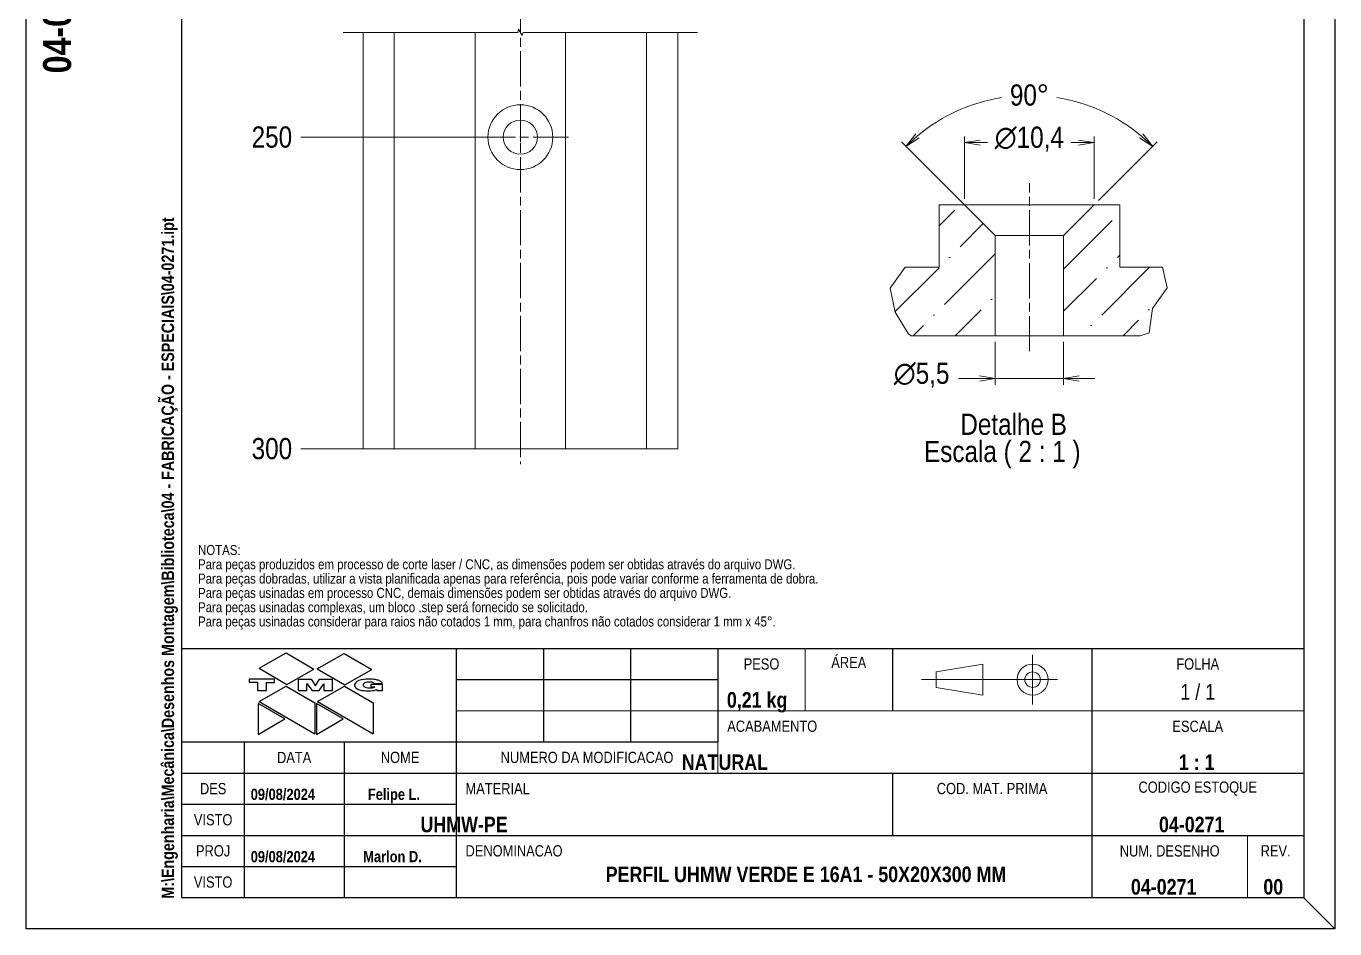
# Model space of a CAD drawing. Header units: millimetres. Extents: x 0 to 210, y 0 to 297.
# Drawn here: x 0 to 210, y 0 to 144.9 of the extents above; entities that cross this region are included whole.
import ezdxf
from ezdxf.enums import TextEntityAlignment as Align

# ---------------------------------------------------------------- set-up
doc = ezdxf.new("R2010")
doc.units = ezdxf.units.MM
doc.linetypes.add('CHAIN', pattern=[0.3543, 0.2362, -0.0295, 0.0591, -0.0295])
doc.layers.get('0').update_dxf_attribs({"lineweight": 25})
for name, color, linetype, lineweight in [('BORDA', 7, 'Continuous', 25), ('CONTORNO', 7, 'Continuous', 9), ('TMG - Bordas', 7, 'Continuous', 25), ('TMG - Simbolos', 7, 'Continuous', 18), ('TMG - Visível', 7, 'Continuous', 18)]:
    doc.layers.add(name, color=color, linetype=linetype, lineweight=lineweight)
for name, color, linetype, lineweight, true_color in [('TMG - Cota', 1, 'Continuous', 18, 0xff0000), ('TMG - Hachura', 7, 'Continuous', 9, 0xff8000), ('TMG - Laranja', 7, 'Continuous', 9, 0xf49800), ('TMG - Linha de Centro', 5, 'Continuous', 9, 0x0000ff), ('TMG - Linha de Quebra', 5, 'Continuous', 9, 0x0000ff), ('TMG - Marca de Centro', 5, 'Continuous', 9, 0x0000ff), ('TMG - Marrom', 7, 'Continuous', 9, 0x716f5f)]:
    doc.layers.add(name, color=color, linetype=linetype, lineweight=lineweight, true_color=true_color)
doc.styles.add('Estilo de texto113', font='')
doc.styles.add('Estilo de texto114', font='')
doc.styles.add('Estilo de texto118', font='')
doc.styles.add('Estilo de texto120', font='')
doc.styles.add('TMG - Cota', font='technic_.ttf')
doc.styles.add('TMG - Lista de Peças', font='technic_.ttf')
doc.styles.add('TMG - Tolerância', font='technic_.ttf')
doc.styles.get('Estilo de texto113').set_extended_font_data('Technic', bold=True)
doc.styles.get('Estilo de texto114').set_extended_font_data('Technic', bold=True)
doc.styles.get('Estilo de texto118').set_extended_font_data('Technic', bold=True)
doc.styles.get('Estilo de texto120').set_extended_font_data('Technic', bold=True)
doc.dimstyles.new('TMG - Cota', dxfattribs={"dimtxt": 3.4, "dimasz": 2.5, "dimexe": 1, "dimexo": 1, "dimgap": 0.8, "dimtad": 0, "dimtxsty": 'TMG - Cota', "dimblk": 'OPEN', "dimcen": 0.09, "dimdle": 10, "dimclrd": 256, "dimclre": 256, "dimclrt": 256, "dimadec": 0, "dimazin": 0, "dimtfac": 0.470588, "dimtmove": 0, "dimatfit": 3, "dimldrblk": 'Open-1', "dimfxl": 0, "dimtolj": 1, "dimtzin": 0, "dimlwd": -1, "dimlwe": -1, "dimarcsym": 0})
pattern_1 = [(45, (0, 0), (2.5257, 9.26089), [11.90625, -2.38125, 0, -2.38125])]

# ---------------------------------------------------------------- blocks, each defined once
blk = doc.blocks.new('Bordas BORDA A4')
at = {"layer": 'BORDA'}
for p, q in [((0, 0), (0, 297)), ((210, 297), (210, 0)), ((210, 0), (0, 0))]:
    blk.add_line(p, q, dxfattribs=at)
at = {"layer": 'BORDA', "lineweight": 30}
for p, q in [((25, 5), (25, 292)), ((205, 292), (205, 5)), ((205, 5), (25, 5))]:
    blk.add_line(p, q, dxfattribs=at)
at = {"layer": 'CONTORNO'}
for tag, p, height, style in [('STOCK_NUMBER_001', (7.21, 137.31), 4.5, 'Estilo de texto118'), ('FILENAME_AND_PATH_001', (23.73, 4.84), 2, 'Estilo de texto120')]:
    blk.add_attdef(tag, p, '', height=height, rotation=90, dxfattribs=dict(at, style=style))
blk = doc.blocks.new('Blocos de títulos LEGENDA TMG A4 A3')
at = {"layer": 'TMG - Bordas', "lineweight": 30}
blk.add_line((151.61, 80.53), (195.61, 80.53), dxfattribs=at)
at = {"layer": 'TMG - Laranja', "color": 30, "linetype": 'Continuous', "lineweight": 30, "true_color": 0xf49800}
for p, q in [((164.01, 92.36), (168.34, 94.82)), ((168.34, 94.82), (172.79, 92.22)), ((173.29, 92.29), (177.63, 94.75)), ((177.63, 94.75), (182.08, 92.16)), ((164.01, 92.36), (168.45, 89.76)), ((168.45, 89.76), (172.79, 92.22)), ((173.29, 92.29), (177.74, 89.69)), ((177.74, 89.69), (182.08, 92.16)), ((164.01, 87.01), (168.34, 89.47)), ((168.34, 89.47), (172.95, 86.79)), ((173.36, 87.01), (177.69, 89.47)), ((177.69, 89.47), (182.3, 86.79)), ((164.01, 87.01), (172.95, 81.81)), ((172.95, 86.79), (172.95, 81.81)), ((173.36, 87.01), (182.3, 81.81)), ((182.3, 86.79), (182.3, 81.81))]:
    blk.add_line(p, q, dxfattribs=at)
at = {"layer": 'TMG - Linha de Centro'}
for p, q in [((288.11, 94.53), (288.11, 86.53)), ((292.11, 90.53), (270.27, 90.53))]:
    blk.add_line(p, q, dxfattribs=at)
at = {"layer": 'TMG - Marrom', "color": 251, "linetype": 'Continuous', "lineweight": 30, "true_color": 0x716f5f}
for p, q in [((162.41, 90.58), (162.41, 90.12)), ((166.47, 90.58), (162.41, 90.58)), ((166.47, 90.09), (166.47, 90.58)), ((170.32, 88.77), (170.32, 90.58)), ((170.32, 90.58), (172.34, 90.58)), ((172.34, 90.58), (173.02, 89.53)), ((173.02, 89.53), (173.7, 90.58)), ((173.7, 90.58), (175.76, 90.58)), ((175.76, 88.77), (175.76, 90.58)), ((180.01, 90.38), (179.83, 90.29)), ((180.34, 90.49), (180.01, 90.38)), ((180.83, 90.57), (180.34, 90.49)), ((181.1, 90.58), (180.83, 90.57)), ((181.59, 90.61), (181.1, 90.58)), ((181.99, 90.62), (181.59, 90.61)), ((182.18, 90.6), (181.99, 90.62)), ((182.38, 90.57), (182.18, 90.6)), ((182.58, 90.55), (182.38, 90.57)), ((182.69, 90.53), (182.58, 90.55)), ((182.82, 90.51), (182.69, 90.53)), ((182.95, 90.46), (182.82, 90.51)), ((183.04, 90.44), (182.95, 90.46)), ((183.13, 90.42), (183.04, 90.44)), ((183.24, 90.38), (183.13, 90.42)), ((183.33, 90.33), (183.24, 90.38)), ((183.42, 90.29), (183.33, 90.33)), ((162.41, 90.12), (163.71, 90.12)), ((163.71, 90.12), (163.71, 88.77)), ((163.71, 88.77), (165.15, 88.77)), ((165.15, 88.77), (165.15, 90.09)), ((165.15, 90.09), (166.47, 90.09)), ((170.32, 88.77), (171.67, 88.77)), ((171.67, 88.77), (171.67, 89.91)), ((171.67, 89.91), (172.52, 88.77)), ((172.52, 88.77), (173.62, 88.77)), ((173.62, 88.77), (174.39, 89.87)), ((174.39, 89.87), (174.39, 88.77)), ((174.39, 88.77), (175.76, 88.77)), ((179.32, 89.76), (179.3, 89.67)), ((179.3, 89.67), (179.32, 89.54)), ((179.39, 89.91), (179.32, 89.76)), ((179.32, 89.54), (179.39, 89.36)), ((179.5, 90.07), (179.39, 89.91)), ((179.39, 89.36), (179.48, 89.25)), ((179.48, 89.25), (179.65, 89.12)), ((179.68, 90.21), (179.5, 90.07)), ((179.65, 89.12), (179.85, 89.01)), ((179.83, 90.29), (179.68, 90.21)), ((179.85, 89.01), (179.96, 88.97)), ((179.96, 88.97), (180.12, 88.92)), ((180.12, 88.92), (180.31, 88.86)), ((180.31, 88.86), (180.49, 88.81)), ((180.49, 88.81), (180.69, 88.79)), ((180.69, 88.79), (180.84, 88.77)), ((180.73, 89.72), (180.75, 89.8)), ((180.73, 89.61), (180.73, 89.72)), ((180.75, 89.52), (180.73, 89.61)), ((180.75, 89.8), (180.8, 89.91)), ((180.82, 89.43), (180.75, 89.52)), ((180.8, 89.91), (180.86, 89.98)), ((180.89, 89.36), (180.82, 89.43)), ((180.84, 88.77), (181.11, 88.75)), ((180.86, 89.98), (180.97, 90.07)), ((180.97, 89.3), (180.89, 89.36)), ((180.97, 90.07), (181.11, 90.11)), ((181.08, 89.25), (180.97, 89.3)), ((181.24, 89.21), (181.08, 89.25)), ((181.11, 90.11), (181.33, 90.16)), ((181.11, 88.75), (181.33, 88.73)), ((181.46, 89.17), (181.24, 89.21)), ((181.33, 90.16), (181.63, 90.18)), ((181.33, 88.73), (181.41, 88.73)), ((181.41, 88.73), (181.63, 88.73)), ((181.68, 89.14), (181.46, 89.17)), ((181.63, 90.18), (181.9, 90.18)), ((181.63, 88.73), (181.85, 88.73)), ((181.81, 89.14), (181.68, 89.14)), ((181.94, 89.14), (181.81, 89.14)), ((181.85, 88.73), (182.21, 88.77)), ((181.9, 90.18), (182.01, 90.16)), ((181.92, 89.74), (181.92, 89.36)), ((183.81, 89.74), (181.92, 89.74)), ((181.92, 89.36), (182.54, 89.36)), ((182.1, 89.17), (181.94, 89.14)), ((182.01, 90.16), (182.12, 90.11)), ((182.23, 89.19), (182.1, 89.17)), ((182.12, 90.11), (182.21, 90.08)), ((182.21, 90.08), (182.32, 90)), ((182.21, 88.77), (182.43, 88.79)), ((182.36, 89.23), (182.23, 89.19)), ((182.32, 90), (182.38, 89.91)), ((182.45, 89.28), (182.36, 89.23)), ((182.38, 89.91), (183.75, 89.91)), ((182.43, 88.79), (182.69, 88.88)), ((182.54, 89.36), (182.45, 89.28)), ((182.69, 88.88), (182.87, 88.95)), ((182.87, 88.95), (182.89, 88.77)), ((182.89, 88.77), (183.81, 88.77)), ((183.48, 90.25), (183.42, 90.29)), ((183.55, 90.2), (183.48, 90.25)), ((183.64, 90.13), (183.55, 90.2)), ((183.68, 90.07), (183.64, 90.13)), ((183.72, 90), (183.68, 90.07)), ((183.75, 89.96), (183.72, 90)), ((183.75, 89.91), (183.75, 89.96)), ((183.81, 88.77), (183.81, 89.74)), ((163.83, 86.68), (163.83, 81.73)), ((168.12, 84.26), (163.83, 86.68)), ((173.18, 86.68), (173.18, 81.73)), ((177.47, 84.26), (173.18, 86.68)), ((163.83, 81.73), (168.12, 84.26)), ((173.18, 81.73), (177.47, 84.26))]:
    blk.add_line(p, q, dxfattribs=at)
at = {"layer": 'TMG - Simbolos', "lineweight": 30}
for p, q in [((151.61, 95.53), (331.61, 95.53)), ((151.61, 55.53), (151.61, 95.53)), ((195.61, 95.53), (195.61, 55.53)), ((209.61, 95.53), (209.61, 80.53)), ((223.61, 95.53), (223.61, 80.53)), ((237.61, 95.53), (237.61, 80.53)), ((265.61, 95.53), (265.61, 85.53)), ((297.61, 95.53), (297.61, 55.53)), ((331.61, 95.53), (331.61, 55.53)), ((195.61, 90.53), (237.61, 90.53)), ((161.61, 80.53), (161.61, 55.53)), ((177.61, 80.53), (177.61, 55.53)), ((195.61, 80.53), (237.61, 80.53)), ((151.61, 75.53), (195.61, 75.53)), ((195.61, 75.53), (331.61, 75.53)), ((265.61, 75.53), (265.61, 65.53)), ((151.61, 70.53), (195.61, 70.53)), ((151.61, 65.53), (195.61, 65.53)), ((195.61, 65.53), (331.61, 65.53)), ((151.61, 60.53), (195.61, 60.53)), ((331.61, 55.53), (151.61, 55.53))]:
    blk.add_line(p, q, dxfattribs=at)
at = {"layer": 'TMG - Simbolos'}
for p, q in [((251.61, 95.53), (251.61, 85.53)), ((272.61, 91.78), (280.11, 93.03)), ((280.11, 93.03), (280.11, 88.03)), ((272.61, 89.28), (272.61, 91.78)), ((280.11, 88.03), (272.61, 89.28)), ((195.61, 85.53), (237.61, 85.53)), ((251.61, 85.53), (237.61, 85.53)), ((251.61, 85.53), (265.61, 85.53)), ((265.61, 85.53), (331.61, 85.53)), ((237.61, 80.53), (237.61, 75.53)), ((322.61, 65.53), (322.61, 55.53))]:
    blk.add_line(p, q, dxfattribs=at)
at = {"layer": 'TMG - Simbolos', "color": 7}
blk.add_line((331.61, 55.53), (336.61, 50.53), dxfattribs=at)
at = {"layer": 'TMG - Simbolos'}
for radius in [2.5, 1.25]:
    blk.add_circle((288.11, 90.53), radius, dxfattribs=at)
at = {"layer": 'TMG - Simbolos', "char_height": 1.8, "style": 'TMG - Tolerância'}
for s, insert, attachment_point in [('\\fTechnic|b0|i0;{\\H1.8000;ÁREA}', (258.61, 93.28), 5), ('\\fTechnic|b0|i0;{\\H1.8000;PESO}', (244.61, 93.03), 5), ('\\fTechnic|b0|i0;{\\H1.8000;FOLHA}', (314.61, 93.04), 5), ('\\fTechnic|b0|i0;{\\H1.8000;ACABAMENTO}', (239.11, 83.04), 4), ('\\fTechnic|b0|i0;{\\H1.8000;ESCALA}', (314.61, 83.03), 5), ('\\fTechnic|b0|i0;{\\H1.8000;DATA}', (169.61, 78.04), 5), ('\\fTechnic|b0|i0;{\\H1.8000;NOME}', (186.61, 78.04), 5), ('\\fTechnic|b0|i0;{\\H1.8000;NUMERO DA MODIFICACAO}', (216.61, 78.04), 5), ('\\fTechnic|b0|i0;{\\H1.8000;COD. MAT. PRIMA}', (281.61, 73.04), 5), ('\\fTechnic|b0|i0;{\\H1.8000;CODIGO ESTOQUE}', (314.61, 73.03), 5), ('\\fTechnic|b0|i0;{\\H1.8000;VISTO}', (156.61, 68.03), 5), ('\\fTechnic|b0|i0;{\\H1.8000;DENOMINACAO}', (197.11, 63.04), 4), ('\\fTechnic|b0|i0;{\\H1.8000;NUM. DESENHO}', (310.11, 63.03), 5), ('\\fTechnic|b0|i0;{\\H1.8000;REV.}', (327.11, 63.05), 5)]:
    blk.add_mtext(s, dxfattribs=dict(at, insert=insert, attachment_point=attachment_point))
at = {"layer": 'TMG - Simbolos', "style": 'TMG - Tolerância'}
for s, insert, char_height, width, attachment_point in [('\\fTechnic|b0|i0;{\\H2.5000;1 / 1}', (314.61, 88.55), 2.5, 40.009, 5), ('\\fTechnic|b0|i0;{\\H1.8000;DES}', (156.61, 73.03), 1.8, 6.6594, 5), ('\\fTechnic|b0|i0;{\\H1.8000;MATERIAL}', (197.11, 73.04), 1.8, 12.5739, 4), ('\\fTechnic|b0|i0;{\\H1.8000;PROJ}', (156.61, 63.04), 1.8, 6.6594, 5), ('\\fTechnic|b0|i0;{\\H1.8000;VISTO}', (156.61, 58.03), 1.8, 7.058, 5)]:
    blk.add_mtext(s, dxfattribs=dict(at, insert=insert, char_height=char_height, width=width, attachment_point=attachment_point))
at = {"layer": 'TMG - Simbolos'}
for tag, height, style, p in [('RLM_3', 1.8, 'Estilo de texto114', (202.61, 93.03)), ('RLM_6', 1.8, 'Estilo de texto114', (216.61, 93.03)), ('RLM_9', 1.8, 'Estilo de texto114', (230.61, 93.03)), ('ÁREA', 2.5, 'Estilo de texto113', (258.61, 88.53)), ('RLM_2', 1.8, 'Estilo de texto114', (202.61, 88.03)), ('RLM_5', 1.8, 'Estilo de texto114', (216.61, 88.03)), ('RLM_8', 1.8, 'Estilo de texto114', (230.61, 88.03)), ('RLM_1', 1.8, 'Estilo de texto114', (202.61, 83.03)), ('RLM_4', 1.8, 'Estilo de texto114', (216.61, 83.03)), ('RLM_7', 1.8, 'Estilo de texto114', (230.61, 83.03)), ('MATERIAL', 2.5, 'Estilo de texto113', (197.61, 68.53))]:
    blk.add_attdef(tag, text='', height=height, dxfattribs=dict(at, style=style)).set_placement(p, align=Align.TOP_CENTER)
for tag, p, height, style in [('MASS\\P2;_001', (239.05, 86.03), 2.5, 'Estilo de texto113'), ('ACABAMENTO_001', (231.82, 76.03), 2.5, 'Estilo de texto113'), ('Initial_View_Scale_001', (311.58, 76.03), 2.5, 'Estilo de texto113'), ('CHECKED_DATE_001', (162.64, 71.22), 1.8, 'Estilo de texto114'), ('DESIGNER_001', (181.44, 71.23), 1.8, 'Estilo de texto114'), ('MATERIAL_001', (189.88, 66.03), 2.5, 'Estilo de texto113'), ('STOCK_NUMBER_001', (308.39, 66.03), 2.5, 'Estilo de texto113'), ('ENG_APPROVAL_DATE_001', (162.64, 61.22), 1.8, 'Estilo de texto114'), ('PROJECT_001', (180.7, 61.23), 1.8, 'Estilo de texto114'), ('DESCRIPTION_001', (219.6, 58.03), 2.5, 'Estilo de texto113'), ('PART_NUMBER_001', (303.89, 56.03), 2.5, 'Estilo de texto113'), ('REVISION_NUMBER_001', (325.14, 56.03), 2.5, 'Estilo de texto113')]:
    blk.add_attdef(tag, p, '', height=height, dxfattribs=dict(at, style=style))
blk = doc.blocks.new('*D37')
at = {"layer": 'Defpoints', "color": 0, "transparency": 16777216}
for p in [(54.06, 295.97), (44.06, 127.06), (79.31, 127.06)]:
    blk.add_point(p, dxfattribs=at)
at = {"layer": 'TMG - Cota', "transparency": 16777216}
blk.add_line((78.31, 127.06), (44.06, 127.06), dxfattribs=at)
at = {"layer": 'TMG - Cota', "transparency": 16777216, "insert": (39.43, 127.06), "char_height": 3.4, "attachment_point": 5, "style": 'TMG - Cota'}
blk.add_mtext('\\A1;250', dxfattribs=at)
blk = doc.blocks.new('_Open')
at = {"color": 0, "linetype": 'ByBlock', "lineweight": -2}
for p, q in [((-1, 0.167), (0, 0)), ((-1, -0.167), (0, 0)), ((0, 0), (-1, 0))]:
    blk.add_line(p, q, dxfattribs=at)
blk = doc.blocks.new('Open-1')
at = {"color": 0}
for p, q in [((0, 0), (-1, 0.25)), ((-1, 0), (0, 0)), ((-1, -0.25), (0, 0))]:
    blk.add_line(p, q, dxfattribs=at)
blk = doc.blocks.new('*D38')
at = {"layer": 'Defpoints', "color": 0, "transparency": 16777216}
for p in [(54.06, 295.97), (44.06, 77.06), (59.06, 77.06)]:
    blk.add_point(p, dxfattribs=at)
at = {"layer": 'TMG - Cota', "transparency": 16777216}
blk.add_line((58.06, 77.06), (44.06, 77.06), dxfattribs=at)
at = {"layer": 'TMG - Cota', "transparency": 16777216, "insert": (39.43, 77.06), "char_height": 3.4, "attachment_point": 5, "style": 'TMG - Cota'}
blk.add_mtext('\\A1;300', dxfattribs=at)
blk = doc.blocks.new('*D47')
at = {"layer": 'Defpoints', "color": 0, "transparency": 16777216}
for p in [(150.58, 126.19), (150.58, 116.19), (171.38, 116.19)]:
    blk.add_point(p, dxfattribs=at)
at = {"layer": 'TMG - Cota', "transparency": 16777216}
for p, q in [((150.58, 117.19), (150.58, 127.19)), ((153.08, 126.19), (154.26, 126.19)), ((168.88, 126.19), (167.69, 126.19)), ((171.38, 117.19), (171.38, 127.19))]:
    blk.add_line(p, q, dxfattribs=at)
at = {"layer": 'TMG - Cota', "transparency": 16777216, "xscale": 2.5, "yscale": 2.5, "zscale": 2.5, "rotation": 180}
blk.add_blockref('_Open', (150.58, 126.19), dxfattribs=at)
at = {"layer": 'TMG - Cota', "transparency": 16777216, "xscale": 2.5, "yscale": 2.5, "zscale": 2.5}
blk.add_blockref('_Open', (171.38, 126.19), dxfattribs=at)
at = {"layer": 'TMG - Cota', "transparency": 16777216, "insert": (160.97, 128.75), "char_height": 3.4, "attachment_point": 2, "style": 'TMG - Cota'}
blk.add_mtext('\\A1;{\\fAIGDT|b0|i0;\\ln}\\fTechnic|b0|i0;{\\H3.4000;10,4}', dxfattribs=at)
blk = doc.blocks.new('*D48')
at = {"layer": 'Defpoints', "color": 0, "transparency": 16777216}
for p in [(168.23, 132.84), (171.38, 116.19), (155.48, 111.29), (160.98, 105.79)]:
    blk.add_point(p, dxfattribs=at)
at = {"layer": 'TMG - Cota', "transparency": 16777216}
for p, q in [((154.78, 112), (140.48, 126.3)), ((172.09, 116.9), (181.49, 126.3))]:
    blk.add_line(p, q, dxfattribs=at)
for start, end in [(99.0438, 129.8826), (50.1174, 80.9562)]:
    blk.add_arc((160.98, 105.79), 28, start, end, dxfattribs=at)
at = {"layer": 'TMG - Cota', "transparency": 16777216, "xscale": 2.5, "yscale": 2.5, "zscale": 2.5}
for p, rotation in [((141.18, 125.59), 222.4413023123369), ((180.78, 125.59), 317.5586976876629)]:
    blk.add_blockref('_Open', p, dxfattribs=dict(at, rotation=rotation))
at = {"layer": 'TMG - Cota', "transparency": 16777216, "insert": (160.98, 135.53), "char_height": 3.4, "attachment_point": 2, "style": 'TMG - Cota'}
blk.add_mtext('\\A1;90°', dxfattribs=at)
blk = doc.blocks.new('*D49')
at = {"layer": 'Defpoints', "color": 0, "transparency": 16777216}
for p in [(155.48, 95.19), (166.48, 95.19), (166.48, 88.32)]:
    blk.add_point(p, dxfattribs=at)
at = {"layer": 'TMG - Cota', "transparency": 16777216}
for p, q in [((155.48, 94.19), (155.48, 87.32)), ((166.48, 94.19), (166.48, 87.32)), ((152.98, 88.32), (149.59, 88.32)), ((166.48, 88.32), (155.48, 88.32)), ((168.98, 88.32), (171.48, 88.32))]:
    blk.add_line(p, q, dxfattribs=at)
at = {"layer": 'TMG - Cota', "transparency": 16777216, "xscale": 2.5, "yscale": 2.5, "zscale": 2.5}
blk.add_blockref('_Open', (155.48, 88.32), dxfattribs=at)
at = {"layer": 'TMG - Cota', "transparency": 16777216, "xscale": 2.5, "yscale": 2.5, "zscale": 2.5, "rotation": 180}
blk.add_blockref('_Open', (166.48, 88.32), dxfattribs=at)
at = {"layer": 'TMG - Cota', "transparency": 16777216, "insert": (143.69, 90.88), "char_height": 3.4, "attachment_point": 2, "style": 'TMG - Cota'}
blk.add_mtext('\\A1;{\\fAIGDT|b0|i0;\\ln}\\fTechnic|b0|i0;{\\H3.4000;5,5}', dxfattribs=at)

msp = doc.modelspace()

# ---------------------------------------------------------------- hatches: boundary and pattern name
at = {"layer": 'TMG - Hachura'}
h = msp.add_hatch(dxfattribs=at)
h.set_pattern_fill('ANSI36', color=256, scale=38.1, style=0)
h.set_pattern_definition(pattern_1)
h.paths.add_polyline_path([(141.954, 95.193), (141.51, 95.565), (139.425, 98.95), (138.669, 102.851), (141.037, 106.193), (146.484, 106.193), (146.484, 116.193), (150.584, 116.193), (155.484, 111.293), (155.484, 95.193)])
h = msp.add_hatch(dxfattribs=at)
h.set_pattern_fill('ANSI36', color=256, scale=38.1, style=0)
h.set_pattern_definition(pattern_1)
h.paths.add_polyline_path([(182.328, 106.193), (183.119, 102.864), (180.734, 99.568), (180.191, 95.655), (178.771, 95.193), (166.484, 95.193), (166.484, 111.293), (171.384, 116.193), (175.484, 116.193), (175.484, 106.193)])

# ---------------------------------------------------------------- linework, layer by layer
at = {"layer": 'TMG - Linha de Centro', "linetype": 'CHAIN', "ltscale": 23.990969}
for p, q in [((79.308, 217.372), (79.308, 74.562)), ((160.984, 92.693), (160.984, 119.702))]:
    msp.add_line(p, q, dxfattribs=at)
at = {"layer": 'TMG - Linha de Quebra'}
for p, q in [((138.669, 102.851), (141.037, 106.193)), ((182.328, 106.193), (183.119, 102.864)), ((139.425, 98.95), (138.669, 102.851)), ((183.119, 102.864), (180.734, 99.568)), ((141.51, 95.565), (139.425, 98.95)), ((180.734, 99.568), (180.191, 95.655)), ((141.954, 95.193), (141.51, 95.565)), ((180.191, 95.655), (178.771, 95.193))]:
    msp.add_line(p, q, dxfattribs=at)
at = {"layer": 'TMG - Linha de Quebra', "flags": 128}
msp.add_lwpolyline([(50.883, 143.879), (78.885, 143.879), (79.019, 144.379), (79.596, 143.379), (79.73, 143.879), (107.733, 143.879)], dxfattribs=at)
at = {"layer": 'TMG - Marca de Centro', "linetype": 'CHAIN', "ltscale": 5.555937}
msp.add_line((79.308, 129.562), (79.308, 124.562), dxfattribs=at)
at = {"layer": 'TMG - Marca de Centro', "linetype": 'CHAIN', "ltscale": 23.990969}
msp.add_line((87.008, 127.062), (71.608, 127.062), dxfattribs=at)
at = {"layer": 'TMG - Visível'}
for p, q in [((54.058, 143.879), (54.058, 77.062)), ((59.058, 143.879), (59.058, 77.062)), ((72.058, 143.879), (72.058, 77.062)), ((86.558, 143.879), (86.558, 77.062)), ((99.558, 143.879), (99.558, 77.062)), ((104.558, 143.879), (104.558, 77.062)), ((150.584, 116.193), (146.484, 116.193)), ((146.484, 116.193), (146.484, 106.193)), ((155.484, 111.293), (150.584, 116.193)), ((150.584, 116.193), (171.384, 116.193)), ((171.384, 116.193), (166.484, 111.293)), ((175.484, 116.193), (171.384, 116.193)), ((175.484, 106.193), (175.484, 116.193)), ((155.484, 95.193), (155.484, 111.293)), ((166.484, 111.293), (155.484, 111.293)), ((166.484, 111.293), (166.484, 95.193)), ((146.484, 106.193), (141.037, 106.193)), ((182.328, 106.193), (175.484, 106.193)), ((141.954, 95.193), (155.484, 95.193)), ((166.484, 95.193), (155.484, 95.193)), ((166.484, 95.193), (178.771, 95.193)), ((59.058, 77.062), (54.058, 77.062)), ((72.058, 77.062), (59.058, 77.062)), ((86.558, 77.062), (72.058, 77.062)), ((99.558, 77.062), (86.558, 77.062)), ((104.558, 77.062), (99.558, 77.062))]:
    msp.add_line(p, q, dxfattribs=at)
for radius in [5.2, 2.75]:
    msp.add_circle((79.308, 127.062), radius, dxfattribs=at)

# ---------------------------------------------------------------- block references
for name, p, values in [('Bordas BORDA A4', (0, 0), {'STOCK_NUMBER_001': '04-0271', 'FILENAME_AND_PATH_001': 'M:\\Engenharia\\Mecânica\\Desenhos Montagem\\Biblioteca\\04 - FABRICAÇÃO - ESPECIAIS\\04-0271.ipt'}), ('Blocos de títulos LEGENDA TMG A4 A3', (-126.608, -50.534), {'PART_NUMBER_001': '04-0271', 'STOCK_NUMBER_001': '04-0271', 'Initial_View_Scale_001': '1 : 1', 'MATERIAL_001': 'UHMW-PE', 'DESCRIPTION_001': 'PERFIL UHMW VERDE E 16A1 - 50X20X300 MM', 'DESIGNER_001': 'Felipe L.', 'PROJECT_001': 'Marlon D.', 'CHECKED_DATE_001': '09/08/2024', 'ENG_APPROVAL_DATE_001': '09/08/2024', 'REVISION_NUMBER_001': '00', 'MASS\\P2;_001': '0,21 kg', 'ACABAMENTO_001': 'NATURAL'})]:
    msp.add_blockref(name, p).add_auto_attribs(values)

# ---------------------------------------------------------------- texts
at = {"layer": 'TMG - Simbolos', "char_height": 3.4, "attachment_point": 7, "style": 'TMG - Cota'}
for s, insert in [('Detalhe B', (149.907, 79.233)), ('Escala ( 2 : 1 )', (144.084, 73.897))]:
    msp.add_mtext(s, dxfattribs=dict(at, insert=insert))
at = {"layer": 'TMG - Simbolos', "insert": (27.583, 48.037), "char_height": 1.6, "width": 134.41698, "attachment_point": 7, "line_spacing_factor": 0.860529, "style": 'TMG - Lista de Peças'}
msp.add_mtext('\\fTechnic|b0|i0;{\\H1.6000;NOTAS: \\P}\\fTechnic|b0|i0;{\\H1.6000;Para peças produzidos em processo de corte laser / CNC, as dimensões podem ser obtidas através do arquivo DWG.\\P}\\fTechnic|b0|i0;{\\H1.6000;Para peças dobradas, utilizar a vista planificada apenas para referência, pois pode variar conforme a ferramenta de dobra.\\P}\\fTechnic|b0|i0;{\\H1.6000;Para peças usinadas em processo CNC, demais dimensões podem ser obtidas através do arquivo DWG.\\P}\\fTechnic|b0|i0;{\\H1.6000;Para peças usinadas complexas, um bloco .step será fornecido se solicitado.\\P}\\fTechnic|b0|i0;{\\H1.6000;Para peças usinadas considerar para raios não cotados 1 mm, para chanfros não cotados considerar 1 mm x 45°.}', dxfattribs=at)

# ---------------------------------------------------------------- dimensions: what is measured, and where the dimension line sits
at = {"layer": 'TMG - Cota'}
for feature_location, offset, text, picture, middle in [((59.058, 77.062), (-15, 0), '300', '*D38', (39.43, 77.062)), ((79.308, 127.062), (-35.25, 0), '250', '*D37', (39.433, 127.062))]:
    dim = msp.add_ordinate_dim(feature_location=feature_location, offset=offset, dtype=0, origin=(54.058, 295.967), text=text, dimstyle='TMG - Cota', override={"dimgap": 0.8, "dimtad": 0, "dimdec": 2, "dimtol": 0, "dimlim": 0, "dimtp": 0, "dimtm": 0, "dimtdec": 2}, dxfattribs=at)
    dim.commit()
    dim.dimension.update_dxf_attribs({"geometry": picture, "text_midpoint": middle})
dim = msp.add_angular_dim_3p(base=(168.231, 132.839), center=(160.984, 105.793), p1=(171.384, 116.193), p2=(155.484, 111.293), dimstyle='TMG - Cota', override={"dimgap": 0.8, "dimadec": 0, "dimtol": 0, "dimlim": 0, "dimtp": 0, "dimtm": 0, "dimtdec": 2}, dxfattribs=at)
dim.commit()
dim.dimension.update_dxf_attribs({"geometry": '*D48', "text_midpoint": (160.984, 133.793), "dimtype": 165})
dim = msp.add_linear_dim(base=(150.584, 126.193), p1=(171.384, 116.193), p2=(150.584, 116.193), angle=180, text='{\\fAIGDT|b0|i0;\\ln}\\fTechnic|b0|i0;{\\H3.4000;<>}', dimstyle='TMG - Cota', override={"dimgap": 0.8, "dimdec": 2, "dimlfac": 0.5, "dimtol": 0, "dimlim": 0, "dimtp": 0, "dimtm": 0, "dimtdec": 2, "dimtofl": 0, "dimatfit": 1}, dxfattribs=at)
dim.commit()
dim.dimension.update_dxf_attribs({"geometry": '*D47', "text_midpoint": (160.974, 126.193), "dimtype": 160})
dim = msp.add_linear_dim(base=(166.484, 88.324), p1=(155.484, 95.193), p2=(166.484, 95.193), text='{\\fAIGDT|b0|i0;\\ln}\\fTechnic|b0|i0;{\\H3.4000;<>}', dimstyle='TMG - Cota', override={"dimgap": 0.8, "dimdec": 2, "dimlfac": 0.5, "dimtol": 0, "dimlim": 0, "dimtp": 0, "dimtm": 0, "dimtdec": 2, "dimtofl": 1, "dimatfit": 1}, dxfattribs=at)
dim.commit()
dim.dimension.update_dxf_attribs({"geometry": '*D49', "text_midpoint": (143.691, 88.324), "dimtype": 160})

doc.saveas('drawing.dxf')
